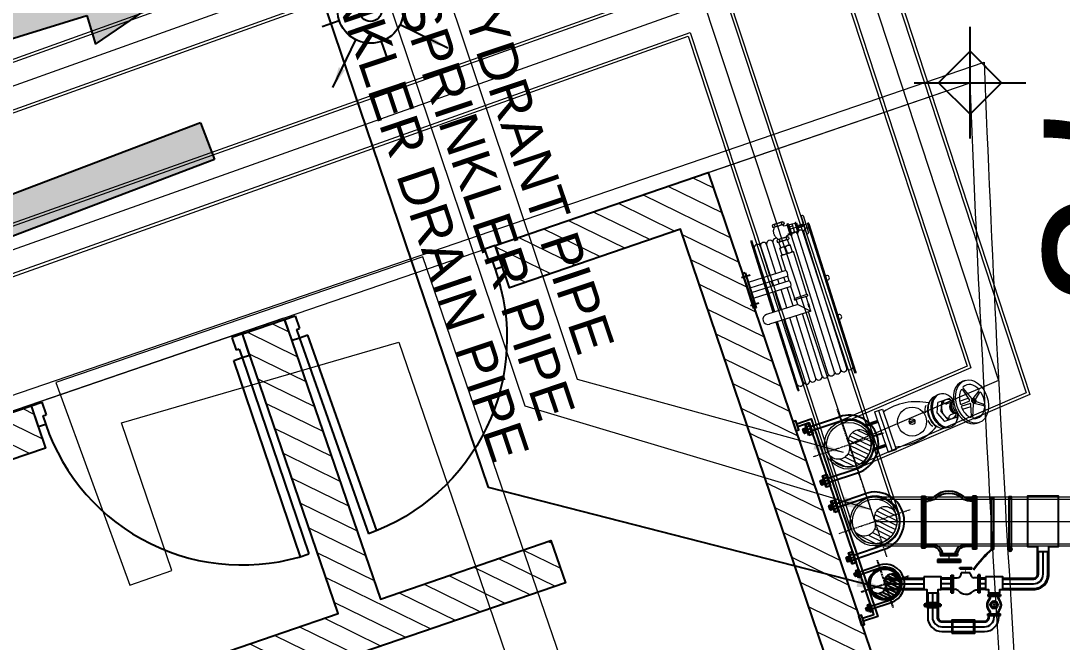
# Model space of a CAD drawing. Header units: inches. Extents: x 257070 to 799932, y -17980 to 269260.
# Drawn here: x 342760 to 346261, y 86410 to 88500 of the extents above; entities that cross this region are included whole.
import ezdxf

# ---------------------------------------------------------------- set-up
doc = ezdxf.new("R2010")
doc.units = ezdxf.units.IN
doc.header["$MEASUREMENT"] = 0
doc.linetypes.add('CENTER', pattern=[2, 1.25, -0.25, 0.25, -0.25])
for name, color, linetype, lineweight in [('0-AES-F-FIRE BOX', 1, 'Continuous', 15), ('0-AES-F-SPRINKLER PIPE', 10, 'Continuous', 15), ('0_AES_HOSE REEL DRUM', 240, 'Continuous', 5), ('F--BRICKWALL HATCH', 252, 'Continuous', 20), ('F--BRICKWALL-2', 2, 'Continuous', 25), ('M--TILING-2', 252, 'Continuous', 18), ('Q--PARKING', 253, 'Continuous', 13)]:
    doc.layers.add(name, color=color, linetype=linetype, lineweight=lineweight)
doc.layers.add('0-AES-F-HYDRANT PIPE', color=7, linetype='Continuous', lineweight=15, true_color=0xf57247)
for name, color, linetype in [('0-AES-F-RETURN  PIPE', 3, 'Continuous'), ('0-AES-F-SPRINKLER', 10, 'Continuous'), ('0-AES-P-PIPE SUPPORT', 7, 'Continuous'), ('D 9$0$DSP_DOOR', 8, 'Continuous'), ('DSP_MISCELANEOUS', 252, 'Continuous'), ('DSP_PARKING', 8, 'Continuous'), ('DSP_SLAB CO-ORDINATES', 160, 'Continuous'), ('FIRE', 10, 'Continuous')]:
    doc.layers.add(name, color=color, linetype=linetype)
doc.layers.add('A', color=7, linetype='Continuous', true_color=0x469d8b)
doc.styles.get("Standard").update_dxf_attribs({"font": 'arial.ttf'})
doc.styles.add('TEXT style 175', font='GOTHIC.TTF')
doc.dimstyles.new('AES-PLUMBING', dxfattribs={"dimtxt": 100, "dimasz": 100, "dimexe": 0, "dimexo": 0, "dimgap": 0.01, "dimtad": 1, "dimdec": 0, "dimdsep": 46, "dimtxsty": 'Standard', "dimcen": 10, "dimclrd": 7, "dimclre": 7, "dimclrt": 7, "dimadec": 0, "dimazin": 0, "dimtfac": 1, "dimtdec": 0, "dimtmove": 0, "dimatfit": 3, "dimfxl": 1, "dimlwd": -1, "dimlwe": -1, "dimarcsym": 1})
doc.dimstyles.new('ISO-25', dxfattribs={"dimtxt": 2.5, "dimasz": 2.5, "dimexe": 1.25, "dimexo": 0.625, "dimtad": 1, "dimtxsty": 'Standard', "dimcen": 2.5, "dimadec": 0, "dimazin": 0, "dimtfac": 1, "dimtmove": 0, "dimatfit": 3, "dimfxl": 1, "dimarcsym": 0})
pattern_1 = [(333.924147, (-175000, 400000), (27.472541, 56.138307), [])]

# ---------------------------------------------------------------- blocks, each defined once
blk = doc.blocks.new('*U172')
at = {"layer": 'DSP_SLAB CO-ORDINATES', "color": 206}
for p, q in [((0, -188), (0, 188)), ((-188, 0), (188, 0))]:
    blk.add_line(p, q, dxfattribs=at)
at = {"layer": 'DSP_SLAB CO-ORDINATES', "color": 206, "ltscale": 3.5}
blk.add_lwpolyline([(-105.5, 0.1), (0, 105.6), (105.5, 0.1), (0, -105.3), (-105.5, 0.1)], dxfattribs=at)
at = {"layer": 'DEFPOINTS', "style": 'TEXT style 175'}
blk.add_attdef('CORDINATE', (367.3, -572.5), '', height=100, dxfattribs=at)
at = {"layer": 'DSP_SLAB CO-ORDINATES', "color": 214, "style": 'TEXT style 175'}
blk.add_attdef('NO.', (247.1, -4), '', height=500, rotation=270, dxfattribs=at)
blk = doc.blocks.new('D 9$0$dooe8')
at = {"layer": 'D 9$0$DSP_DOOR', "color": 252, "ltscale": 0.5}
for p, q in [((-999707.7, 165998.6), (-999701.7, 166033.1)), ((-999603.2, 166016), (-999701.7, 166033.1)), ((-999668.3, 165991.8), (-999707.7, 165998.6)), ((-999668.3, 165991.8), (-999670.8, 165977)), ((-999603.2, 166016), (-999611.7, 165966.8)), ((-999611.7, 165966.8), (-999670.8, 165977)), ((-1000775.7, 165280), (-999859.3, 165121.6)), ((-999866.1, 165082.2), (-1000782.5, 165240.6)), ((-999859.3, 165121.6), (-999866.1, 165082.2)), ((-999866.1, 165082.2), (-999872.1, 165047.7)), ((-999872.1, 165047.7), (-999773.5, 165030.7)), ((-999826.7, 165075.4), (-999866.1, 165082.2)), ((-999826.7, 165075.4), (-999824.1, 165090.1)), ((-999765, 165079.9), (-999824.1, 165090.1)), ((-999773.5, 165030.7), (-999765, 165079.9))]:
    blk.add_line(p, q, dxfattribs=at)
blk.add_ellipse((-999866.1, 165082.2), major_axis=(-657.6, 657.6), ratio=1, start_param=-0.956589, end_param=0.614208, dxfattribs=at)
blk = doc.blocks.new('toilet _ b1 a')
at = {"layer": 'F--BRICKWALL HATCH'}
h = blk.add_hatch(dxfattribs=at)
h.set_pattern_fill('ANSI31', color=256, scale=500, angle=-71.0759, style=0)
h.set_pattern_definition(pattern_1)
h.paths.add_polyline_path([(-95261, 88065.9), (-95977.6, 87820.2), (-95929, 87678.3), (-95354.6, 87875.2), (-94164, 84369.7), (-95584.4, 83887.3), (-95873.8, 84739.5), (-96015.8, 84691.3), (-95726.4, 83839.1), (-97856.9, 83115.5), (-99043.8, 86610.4), (-97488.8, 87139.2), (-97537.1, 87281.2), (-99234.1, 86704.1), (-97950.7, 82925.2), (-93973.8, 84275.9)])
h = blk.add_hatch(dxfattribs=at)
h.set_pattern_fill('ANSI31', color=256, scale=500, angle=-71.0759, style=0)
h.set_pattern_definition(pattern_1)
h.paths.add_polyline_path([(-95740.9, 86685.8), (-95789.6, 86827.7), (-96362.7, 86631), (-96685, 87571), (-96827, 87522.7), (-96504.6, 86582.4), (-97052.5, 86394.6), (-96442.7, 84599.1), (-96295.8, 84649), (-96862.4, 86301.2)])
at = {"layer": 'A', "ltscale": 1000, "elevation": 0}
blk.add_lwpolyline([(-95952.7, 87749.5), (-95977.6, 87820.2)], dxfattribs=at)
at = {"layer": 'F--BRICKWALL-2', "elevation": 0}
blk.add_lwpolyline([(-95873.8, 84739.5), (-95584.4, 83887.3), (-94164, 84369.7), (-95354.6, 87875.2), (-95929, 87678.3), (-95977.6, 87820.2), (-95261, 88065.9), (-93973.8, 84275.9), (-97950.7, 82925.2), (-99234.1, 86704.1), (-97537.1, 87281.2), (-97488.8, 87139.2), (-99043.8, 86610.4), (-97856.9, 83115.5), (-95726.4, 83839.1), (-96015.8, 84691.3), (-95873.8, 84739.5)], dxfattribs=at)
blk.add_lwpolyline([(-96442.7, 84599.1), (-97052.5, 86394.6), (-96504.6, 86582.4), (-96827, 87522.7), (-96685, 87571), (-96362.7, 86631), (-95789.6, 86827.7), (-95740.9, 86685.8), (-96862.4, 86301.2), (-96295.8, 84649)], close=True, dxfattribs=at)
at = {"layer": 'D 9$0$DSP_DOOR', "zscale": 0.7500093174406746}
for p, xscale, yscale, rotation in [((-343788.3, 806263.7, 0), -0.7500093174406772, 0.7500093174406772, 279.6009852702341), ((-346971.9, 805162.5, 0), 0.7500093174406746, 0.7500093174406746, 118.5900035059087)]:
    blk.add_blockref('D 9$0$dooe8', p, dxfattribs=dict(at, xscale=xscale, yscale=yscale, rotation=rotation))
blk = doc.blocks.new('basement1_AP$0$AR-DIR-A')
h = blk.add_hatch()
h.set_pattern_fill('ANSI31', color=8)
h.paths.add_polyline_path([(158.1, -457.7), (26.4, -457.7), (26.4, -1800), (-73.9, -1800), (92.3, -2334.7), (258.4, -1800), (158.1, -1800)])
at = {"layer": 'DSP_MISCELANEOUS', "color": 8}
for p, q in [((158.1, -457.7), (26.4, -457.7)), ((26.4, -457.7), (26.4, -1800)), ((158.1, -457.7), (158.1, -1800)), ((26.4, -1800), (-73.9, -1800)), ((-73.9, -1800), (92.3, -2334.7)), ((258.4, -1800), (92.3, -2334.7)), ((158.1, -1800), (258.4, -1800))]:
    blk.add_line(p, q, dxfattribs=at)
blk = doc.blocks.new('A$C34060CE2')
at = {"lineweight": -3}
blk.add_hatch(color=7, dxfattribs=at).paths.add_polyline_path([(0, -0.0042, -1), (0, 0.0042, -1)])
at = {"color": 7, "linetype": 'Continuous', "lineweight": -3}
for p, q in [((-0.0213, 0.034), (0.0212, 0.0341)), ((-0.0213, 0.034), (-0.0213, 0.0289)), ((-0.0213, 0.034), (-0.0213, 0.0289)), ((-0.0213, 0.0315), (0.0212, 0.0315)), ((-0.0213, 0.0289), (0.0212, 0.0289)), ((-0.0146, 0.0289), (-0.0146, 0.0255)), ((-0.0123, 0.0289), (-0.0123, 0.0255)), ((-0.0123, 0.0289), (-0.0123, 0.0255)), ((0.0123, 0.0289), (0.0123, 0.0255)), ((0.0146, 0.0289), (0.0146, 0.0255)), ((0.0146, 0.0289), (0.0146, 0.0255)), ((0.0212, 0.0341), (0.0212, 0.0289)), ((-0.0212, -0.0305), (0.0213, -0.0305)), ((-0.0212, -0.0356), (-0.0212, -0.0305)), ((-0.0212, -0.0331), (0.0213, -0.0331)), ((-0.0212, -0.0331), (0.0213, -0.0331)), ((-0.0146, -0.0305), (-0.0146, -0.0271)), ((-0.0122, -0.0305), (-0.0123, -0.0271)), ((0.0123, -0.0305), (0.0123, -0.0271)), ((0.0146, -0.0305), (0.0146, -0.0271)), ((0.0213, -0.0356), (0.0213, -0.0305)), ((-0.0212, -0.0356), (0.0213, -0.0356))]:
    blk.add_line(p, q, dxfattribs=at)
at = {"color": 7, "lineweight": -3}
for radius in [0.013, 0.011, 0.00858]:
    blk.add_circle((0, 0), radius, dxfattribs=at)
at = {"color": 7, "linetype": 'Continuous', "lineweight": -3}
for centre, radius, start, end in [((0.0026, -0.0008), 0.0273, 137.9075, 222.1519), ((0.0026, -0.0008), 0.025, 137.9075, 222.1519), ((-0.0265, 0.0255), 0.0118, 317.9075, 0.0297), ((-0.0265, 0.0255), 0.0142, 317.9075, 0.0297), ((0.0264, 0.0255), 0.0142, 180.0297, 222.1519), ((0.0264, 0.0255), 0.0118, 180.0297, 222.1519), ((-0.0026, -0.0008), 0.025, 317.9075, 42.1519), ((-0.0026, -0.0008), 0.0273, 317.9075, 42.1519), ((-0.0264, -0.0271), 0.0118, 0.0297, 42.1519), ((-0.0264, -0.0271), 0.0142, 0.0297, 42.1519), ((0.0265, -0.0271), 0.0142, 137.9075, 180.0297), ((0.0265, -0.0271), 0.0118, 137.9075, 180.0297)]:
    blk.add_arc(centre, radius, start, end, dxfattribs=at)
blk = doc.blocks.new('A$C254949A7')
at = {"color": 7, "linetype": 'Continuous', "lineweight": -3}
for p, q in [((-0.0213, 0.0548), (0.0191, 0.0547)), ((-0.0213, 0.0498), (-0.0213, 0.0548)), ((-0.0213, 0.0523), (0.0191, 0.0523)), ((-0.0213, 0.0498), (0.0191, 0.0498)), ((0.0141, 0.0365), (-0.0163, 0.0365)), ((-0.0163, 0.0338), (-0.0163, 0.0365)), ((0.0141, 0.0338), (0.0141, 0.0365)), ((0.0191, 0.0498), (0.0191, 0.0547)), ((-0.0497, -0.0303), (-0.0496, 0.0292)), ((-0.0496, 0.0292), (-0.0425, 0.0292)), ((-0.0496, 0.0292), (-0.0425, 0.0292)), ((-0.0461, -0.0303), (-0.0461, 0.0292)), ((-0.0425, -0.0303), (-0.0425, 0.0292)), ((-0.0425, -0.0303), (-0.0425, 0.0292)), ((-0.0425, 0.0197), (-0.0294, 0.0197)), ((0.0403, 0.0196), (0.0272, 0.0196)), ((0.0403, -0.0303), (0.0403, 0.0297)), ((0.0474, 0.0297), (0.0403, 0.0297)), ((0.0403, -0.0303), (0.0403, 0.0297)), ((0.0474, 0.0297), (0.0403, 0.0297)), ((0.0438, -0.0303), (0.0438, 0.0297)), ((0.0474, -0.0303), (0.0474, 0.0297)), ((-0.0497, -0.0303), (-0.0425, -0.0303)), ((-0.0425, -0.0186), (-0.0377, -0.0186)), ((0.0403, -0.0211), (0.0355, -0.0211)), ((0.0474, -0.0303), (0.0403, -0.0303))]:
    blk.add_line(p, q, dxfattribs=at)
at = {"color": 7, "linetype": 'Continuous', "lineweight": -3, "const_width": 0.00206}
blk.add_lwpolyline([(-0.0011, 0.0365), (-0.0011, 0.0498)], dxfattribs=at)
at = {"color": 7, "linetype": 'Continuous', "lineweight": -3}
for centre, radius, start, end in [((-0.0307, 0.0329), 0.0133, 275.3958, 341.6166), ((-0.0246, 0.0338), 0.00825, 321.8485, 359.9703), ((0.0223, 0.0338), 0.00825, 179.9703, 218.0921), ((0.0284, 0.0329), 0.0133, 198.324, 264.5448), ((-0.0378, -0.0351), 0.0165, 47.8481, 89.9703), ((0, 0), 0.0352, 220.6421, 313.9336), ((0.0355, -0.0376), 0.0165, 89.9703, 132.0925)]:
    blk.add_arc(centre, radius, start, end, dxfattribs=at)
blk = doc.blocks.new('A$C1F3236FD')
at = {"color": 1, "linetype": 'ByBlock'}
for p, q in [((274, 4142, 1186077), (274, 420, 1186077)), ((444, 4144, 1186077), (444, 423, 1186077)), ((614, 4147, 1186077), (614, 425, 1186077)), ((784, 4149, 1186077), (784, 2450, 1186077)), ((954, 4151, 1186077), (954, 2450, 1186077)), ((1124, 4154, 1186077), (1124, 2450, 1186077)), ((1294, 4156, 1186077), (1294, 2450, 1186077)), ((1464, 4159, 1186077), (1464, 2450, 1186077)), ((1634, 4161, 1186077), (1634, 2450, 1186077)), ((1642, 4166, 1186077), (1642, 2450, 1186077)), ((727, 2450, 1186077), (1848, 2450, 1186077)), ((727, 2450, 1186077), (727, 2044, 1186077)), ((998, 2179, 1186077), (727, 2450, 1186077)), ((998, 2179, 1186077), (1848, 2179, 1186077)), ((998, 2179, 1186077), (998, 2044, 1186077)), ((1124, 2179, 1186077), (1124, 1678, 1186077)), ((1294, 2179, 1186077), (1294, 1678, 1186077)), ((1464, 2179, 1186077), (1464, 1678, 1186077)), ((691, 2044, 1186077), (1023, 2044, 1186077)), ((691, 2003, 1186077), (691, 833, 1186077)), ((691, 2003, 1186077), (1023, 2003, 1186077)), ((1023, 2003, 1186077), (1023, 1678, 1186077)), ((1023, 1678, 1186077), (2057, 1678, 1186077)), ((1023, 1522, 1186077), (2057, 1522, 1186077)), ((1023, 1522, 1186077), (1023, 1396, 1186077)), ((1023, 1396, 1186077), (2057, 1396, 1186077)), ((1124, 1522, 1186077), (1124, 1396, 1186077)), ((1294, 1522, 1186077), (1294, 1396, 1186077)), ((1464, 1522, 1186077), (1464, 1396, 1186077)), ((1023, 1241, 1186077), (2057, 1241, 1186077)), ((1023, 1241, 1186077), (1023, 833, 1186077)), ((1124, 1241, 1186077), (1124, 432, 1186077)), ((1294, 1241, 1186077), (1294, 435, 1186077)), ((1464, 1241, 1186077), (1464, 437, 1186077)), ((1023, 833, 1186077), (691, 833, 1186077)), ((714, 833, 1186077), (714, 640, 1186077)), ((857, 660, 1186077), (857, 813, 1186077)), ((1000, 833, 1186077), (1000, 640, 1186077)), ((714, 640, 1186077), (1000, 640, 1186077)), ((739, 640, 1186077), (739, 489, 1186077)), ((975, 640, 1186077), (975, 489, 1186077)), ((169, 16, 1186077), (169, 484, 1186077)), ((223, 16, 1186077), (223, 484, 1186077)), ((390, 281, 1186077), (223, 281, 1186077)), ((390, 138, 1186077), (390, 363, 1186077)), ((503, 369, 1186077), (427, 357, 1186077)), ((427, 138, 1186077), (427, 363, 1186077)), ((427, 144, 1186077), (427, 357, 1186077)), ((597, 369, 1186077), (503, 369, 1186077)), ((503, 369, 1186077), (503, 131, 1186077)), ((597, 110, 1186077), (597, 391, 1186077)), ((617, 110, 1186077), (617, 391, 1186077)), ((637, 110, 1186077), (637, 391, 1186077)), ((699, 425, 1186077), (699, 479, 1186077)), ((729, 489, 1186077), (985, 489, 1186077)), ((733, 415, 1186077), (987, 415, 1186077)), ((764, 415, 1186077), (764, 489, 1186077)), ((950, 415, 1186077), (950, 489, 1186077)), ((1015, 425, 1186077), (1015, 479, 1186077)), ((637, 250, 1186077), (171, 250, 1186077)), ((390, 219, 1186077), (223, 219, 1186077)), ((503, 131, 1186077), (427, 144, 1186077)), ((597, 187, 1186077), (503, 187, 1186077)), ((597, 131, 1186077), (503, 131, 1186077)), ((699, 19, 1186077), (699, 73, 1186077)), ((729, 83, 1186077), (985, 83, 1186077)), ((733, 9, 1186077), (987, 9, 1186077)), ((764, 9, 1186077), (764, 83, 1186077)), ((950, 9, 1186077), (950, 83, 1186077)), ((1015, 19, 1186077), (1015, 73, 1186077))]:
    blk.add_line(p, q, dxfattribs=at)
at = {"color": 1, "linetype": 'ByBlock', "elevation": 1186077}
for points in [[(741, 415), (731, 386), (685, 374), (637, 376)], [(741, 85), (731, 114), (685, 126), (637, 124)]]:
    blk.add_lwpolyline(points, dxfattribs=at)
at = {"color": 1, "linetype": 'ByBlock'}
for points in [[(764, 479), (754, 483), (746, 487), (740, 489), (734, 489), (727, 489), (720, 487), (711, 483), (699, 479)], [(764, 425), (754, 421), (746, 418), (740, 416), (734, 415), (727, 416), (720, 418), (711, 421), (699, 425)], [(764, 479), (795, 483), (820, 487), (840, 489), (858, 489), (876, 489), (895, 487), (920, 483), (950, 479)], [(764, 425), (795, 421), (820, 418), (840, 416), (858, 415), (876, 416), (895, 418), (920, 421), (950, 425)], [(950, 479), (960, 483), (968, 487), (975, 489), (981, 489), (987, 489), (994, 487), (1003, 483), (1015, 479)], [(950, 425), (960, 421), (968, 418), (975, 416), (981, 415), (987, 416), (994, 418), (1003, 421), (1015, 425)], [(969, 415), (990, 381), (1005, 352), (1016, 327), (1024, 306), (1029, 287), (1031, 270), (1032, 254), (1032, 238), (1031, 223), (1030, 206), (1028, 189), (1023, 171), (1015, 151), (1004, 130), (988, 106), (968, 80)], [(764, 73), (754, 77), (746, 80), (740, 82), (734, 83), (727, 82), (720, 80), (711, 77), (699, 73)], [(764, 19), (754, 14), (746, 11), (740, 9), (734, 9), (727, 9), (720, 11), (711, 14), (699, 19)], [(764, 73), (795, 77), (820, 80), (840, 82), (858, 83), (876, 82), (895, 80), (920, 77), (950, 73)], [(764, 19), (795, 14), (820, 11), (840, 9), (858, 9), (876, 9), (895, 11), (920, 14), (950, 19)], [(950, 73), (960, 77), (968, 80), (975, 82), (981, 83), (987, 82), (994, 80), (1003, 77), (1015, 73)], [(950, 19), (960, 14), (968, 11), (975, 9), (981, 9), (987, 9), (994, 11), (1003, 14), (1015, 19)]]:
    blk.add_lwpolyline(points, dxfattribs=at)
for centre, radius, start, end in [((189, 4125, 1186077), 86.9, 11.195, 167.1741), ((359, 4127, 1186077), 86.9, 11.195, 167.1741), ((529, 4130, 1186077), 86.9, 11.195, 167.1741), ((699, 4132, 1186077), 86.9, 11.195, 167.1741), ((869, 4135, 1186077), 86.9, 11.195, 167.1741), ((1039, 4137, 1186077), 86.9, 11.195, 167.1741), ((1209, 4139, 1186077), 86.9, 11.195, 167.1741), ((1379, 4142, 1186077), 86.9, 11.195, 167.1741), ((1549, 4144, 1186077), 86.9, 11.195, 167.1741), ((60, 2813, 1186077), 60.2, 60.8161, 299.1839), ((1848, 2315, 1186077), 136, 270, 90), ((691, 2023, 1186077), 20.5, 90, 270), ((1023, 2023, 1186077), 20.5, 270, 90), ((60, 1749, 1186077), 60.2, 60.8161, 299.1839), ((1151, 1600, 1186077), 149, 148.6174, 211.3826), ((1151, 1319, 1186077), 149, 148.6174, 211.3826), ((785, 690, 1186077), 143, 59.5464, 119.6317), ((930, 690, 1186077), 143, 60.3683, 120.4536), ((785, 783, 1186077), 143, 240.3683, 300.4536), ((930, 783, 1186077), 143, 239.5464, 299.6317), ((189, 437, 1186077), 86.9, 192.8259, 348.805), ((196, 471, 1186077), 30, 26.6415, 153.3585), ((359, 439, 1186077), 86.9, 192.8259, 348.805), ((409, 345, 1186077), 25.8, 43.7157, 136.2843), ((529, 442, 1186077), 86.9, 192.8259, 348.805), ((699, 444, 1186077), 86.9, 192.8259, 264.8765), ((1039, 449, 1186077), 86.9, 259.6321, 348.805), ((1209, 452, 1186077), 86.9, 192.8259, 348.805), ((1379, 454, 1186077), 86.9, 192.8259, 348.805), ((1549, 456, 1186077), 86.9, 192.8259, 348.805), ((196, 30, 1186077), 30, 206.6415, 333.3585), ((409, 155, 1186077), 25.8, 223.7157, 316.2843), ((607, 110, 1186077), 9.95, 180, 0), ((627, 110, 1186077), 9.95, 180, 0)]:
    blk.add_arc(centre, radius, start, end, dxfattribs=at)
at = {"layer": 'FIRE', "color": 1, "linetype": 'ByBlock'}
for p, q in [((89, 4297, 1186077), (104, 4331, 1186077)), ((89, 4297, 1186077), (89, 265, 1186077)), ((104, 4331, 1186077), (104, 230, 1186077)), ((1657, 4297, 1186077), (1642, 4331, 1186077)), ((1642, 4331, 1186077), (1642, 2450, 1186077)), ((1657, 4297, 1186077), (1657, 2450, 1186077)), ((731, 2243, 1186077), (731, 2338, 1186077)), ((1634, 2179, 1186077), (1634, 439, 1186077)), ((1642, 2179, 1186077), (1642, 444, 1186077)), ((1642, 2179, 1186077), (1642, 230, 1186077)), ((1657, 2179, 1186077), (1657, 265, 1186077)), ((2057, 1934, 1186077), (2122, 1934, 1186077)), ((2057, 984, 1186077), (2057, 1934, 1186077)), ((2122, 984, 1186077), (2122, 1934, 1186077)), ((1949, 1844, 1186077), (2178, 1844, 1186077)), ((1949, 1075, 1186077), (2178, 1075, 1186077)), ((2057, 984, 1186077), (2122, 984, 1186077)), ((89, 265, 1186077), (104, 230, 1186077)), ((1657, 265, 1186077), (1642, 230, 1186077))]:
    blk.add_line(p, q, dxfattribs=at)
blk = doc.blocks.new('A$C554B747C')
at = {"layer": '0-AES-F-FIRE BOX'}
for p, q in [((71.6, 108.8), (-71.9, 108.8)), ((-71.9, 108.8), (-71.9, 80.5)), ((71.6, 108.8), (71.6, 80.5)), ((71.6, 94.6), (-71.9, 94.6)), ((71.6, 80.5), (-71.9, 80.5)), ((2.5, 7.7), (-2.5, 7.7)), ((-2.5, -7.7), (-2.5, 7.7)), ((2.5, -7.7), (2.5, 7.7)), ((2.5, -7.7), (-2.5, -7.7)), ((0, -89.4), (-33.7, -103.1)), ((0, -103.1), (-33.7, -116.9)), ((-33.7, -144.4), (-33.7, -103.1)), ((0, -89.4), (33.7, -103.1)), ((0, -103.1), (33.7, -116.9)), ((33.7, -144.4), (33.7, -103.1)), ((-19.5, -153.8), (-19.5, -129.3)), ((19.5, -153.8), (19.5, -129.3)), ((58.4, -116.9), (58.4, -113.2)), ((-33.7, -144.4), (-19.5, -150.2)), ((-14.4, -173.4), (-14.4, -204.1)), ((14.4, -173.4), (14.4, -204.1)), ((33.7, -144.4), (19.5, -150.2)), ((-74.5, -204.6), (-74.5, -212.7)), ((-50.8, -198.3), (-9.9, -213.8)), ((-45.8, -195.5), (-7.4, -206)), ((-2.8, -176.5), (-4.1, -203.6)), ((2.8, -176.5), (4.1, -203.6)), ((45.8, -195.5), (7.4, -206)), ((50.8, -198.3), (9.9, -213.8)), ((74.5, -212.7), (74.5, -204.6)), ((-26.9, -245.4), (-8.7, -217.7)), ((-20.2, -245.1), (-3.4, -224.2)), ((0, -211.8), (-6.7, -214.6)), ((0, -214.6), (-6.7, -217.3)), ((-6.7, -222.8), (-6.7, -214.6)), ((0, -225.6), (-6.7, -222.8)), ((0, -211.8), (6.7, -214.6)), ((0, -214.6), (6.7, -217.3)), ((0, -225.6), (6.7, -222.8)), ((20.2, -245.1), (3.4, -224.2)), ((6.7, -222.8), (6.7, -214.6)), ((26.9, -245.4), (8.7, -217.7))]:
    blk.add_line(p, q, dxfattribs=at)
for radius in [48.7, 9.69]:
    blk.add_circle((0, 0), radius, dxfattribs=at)
for centre, radius, start, end in [((127.5, 27), 196.6, 164.2108, 210.5213), ((-127.5, 27), 196.6, 329.4787, 15.7892), ((-14.5, -83), 31.2, 88.0313, 135.9908), ((14.5, -83), 31.2, 44.0092, 91.9687), ((-30.5, -131.5), 11.2, 11.0684, 72.6602), ((30.5, -131.5), 11.2, 107.3398, 168.9316), ((-6.7, -176.3), 3.89, 357.2205, 94.7862), ((6.7, -176.3), 3.89, 85.2138, 182.7795), ((-52.2, -201.9), 3.89, 69.2205, 155.1588), ((-44.8, -191.8), 3.89, 133.8645, 254.7795), ((-6.7, -203.5), 2.6, 254.7795, 357.2205), ((6.7, -203.5), 2.6, 182.7795, 285.2205), ((44.8, -191.8), 3.89, 285.2205, 46.1355), ((52.2, -201.9), 3.89, 24.8412, 110.7795), ((-10.9, -216.3), 2.6, 326.7795, 69.2205), ((10.9, -216.3), 2.6, 110.7795, 213.2205), ((-30.1, -243.3), 3.89, 245.9255, 326.7795), ((-17.1, -247.6), 3.89, 141.2205, 257.3777), ((17.1, -247.6), 3.89, 282.6223, 38.7795), ((30.1, -243.3), 3.89, 213.2205, 294.0745)]:
    blk.add_arc(centre, radius, start, end, dxfattribs=at)
at = {"layer": '0-AES-F-FIRE BOX', "extrusion": (0, 0, -1)}
for centre, major_axis, ratio, start_param, end_param in [((0, -113.2), (-58.4, 0), 0.707107, 0, 2.786111), ((0, -116.9), (58.4, 0), 0.707107, 1.987436, 5.918785), ((0, -130.7), (33.7, 0), 0.721611, 2.186239, 6.007537)]:
    blk.add_ellipse(centre, major_axis=major_axis, ratio=ratio, start_param=start_param, end_param=end_param, dxfattribs=at)
at = {"layer": '0-AES-F-FIRE BOX'}
for centre, major_axis, ratio, start_param, end_param in [((0, -99.5), (55.2, 0), 0.707107, -0.004902, 3.146495), ((0, -113.2), (58.4, 0), 0.707107, 0, 2.786111), ((0, -94.9), (-52.3, 0), 0.701646, 3.553827, 5.87095), ((0, -116.9), (-58.4, 0), 0.707107, 1.987436, 5.918785), ((0, -130.7), (-33.7, 0), 0.721611, 2.186239, 6.007537), ((0, -130.7), (33.7, 0), 0.721611, 3.417241, 4.096946), ((0, -148), (-19.5, 0), 0.707107, 3.141593, 6.283185), ((0, -150.4), (-19.5, 0), 0.707107, 3.141593, 6.283185), ((0, -152), (-19.5, 0), 0.707107, 3.141593, 6.283185), ((0, -204.6), (-74.5, 0), 0.707107, 3.141593, 6.283185), ((0, -212.7), (-58.6, 0), 0.693384, -1.450623, -0.624962), ((0, -116.9), (58.4, 0), 0.707107, 3.784133, 4.295749), ((0, -154.1), (-19.5, 0), 0.707107, 3.16624, 6.258538), ((0, -154.3), (-14.4, 0), 0.619861, 3.293146, 6.131632), ((0, -212.7), (58.6, 0), 0.693384, 0.624962, 1.450623), ((0, -212.7), (-58.6, 0), 0.693384, -0.310604, 0.998397), ((0, -212.7), (58.6, 0), 0.693384, -0.998397, 0.310604), ((0, -212.7), (58.6, 0), 0.693384, 4.400005, 5.024773)]:
    blk.add_ellipse(centre, major_axis=major_axis, ratio=ratio, start_param=start_param, end_param=end_param, dxfattribs=at)
for centre, major_axis, ratio in [((0, -212.7), (74.5, 0), 0.707107), ((0, -220.1), (6.74, 0), 0.721611), ((0, -220.4), (-2.9, 0), 0.586664)]:
    blk.add_ellipse(centre, major_axis=major_axis, ratio=ratio, dxfattribs=at)
blk = doc.blocks.new('A$C49735D4B')
at = {"color": 7, "lineweight": -3}
for p, q in [((-0.0277, 0.0034), (0.0277, 0.0034)), ((-0.0277, 0.0034), (-0.0277, -0.0036)), ((-0.0277, 0), (0.0277, 0)), ((-0.019, 0.0083), (0.019, 0.0083)), ((0.0277, 0.0034), (0.0277, -0.0036)), ((-0.0277, -0.0036), (0.0277, -0.0036)), ((-0.019, -0.0085), (0.019, -0.0085))]:
    blk.add_line(p, q, dxfattribs=at)
for centre, radius, start, end in [((-0.0262, 0.0112), 0.00772, 258.8585, 338.2681), ((0.0262, 0.0113), 0.00784, 202.4171, 280.8627), ((-0.0262, -0.011), 0.00757, 19.4193, 101.6623), ((0.0262, -0.0111, 0), 0.0077, 78.7889, 159.9049)]:
    blk.add_arc(centre, radius, start, end, dxfattribs=at)
blk = doc.blocks.new('A$C626256CC')
at = {"layer": '0-AES-F-SPRINKLER PIPE', "lineweight": -3}
for points in [[(60.7, -312.7, -0.05453), (62, -313.9, -0.072254), (160.7, -250.2), (160, -248.2, 0.075072)], [(-150.9, -271.4), (-152.8, -282.6, -0.322125)], [(-147.9, -271.9), (-150.9, -271.4), (-152.8, -282.6), (-149.9, -283.1)], [(-166.3, -343.5), (-168.3, -354.7, -0.322125)], [(-163.4, -344), (-166.3, -343.5), (-168.3, -354.7), (-165.3, -355.2)], [(63, -308.3), (57.6, -307.4), (55.6, -318.6), (61, -319.5)], [(61, -319.5, 0.322125), (63, -308.3)], [(50.3, -378.4, 1), (47.5, -394.5, 1)], [(42.9, -391.2, 0.322158), (44.8, -380)]]:
    blk.add_hatch(color=7, dxfattribs=at).paths.add_polyline_path(points)
at = {"layer": '0-AES-F-SPRINKLER PIPE', "color": 7, "linetype": 'Continuous', "lineweight": -3}
for p, q in [((-106.4, 18.4), (-109.3, 1.7)), ((-109.3, 1.7), (103.5, -35.1)), ((-107.8, 10), (104.9, -26.7)), ((-106.4, 18.4), (106.4, -18.4)), ((-105.4, 1), (103.5, -35.1)), ((-103.9, 9.4), (104.9, -26.7)), ((-102.5, 17.7), (106.4, -18.4)), ((-98.2, -0.2), (-100.1, -11.5)), ((-89.5, -1.7), (-91.4, -13)), ((89.6, -32.7), (84.2, -63.4)), ((98.3, -34.2), (93, -64.9)), ((106.4, -18.4), (103.5, -35.1)), ((106.4, -18.4), (103.5, -35.1)), ((116.4, -100.7), (104.1, -172)), ((125.1, -102.2), (112.8, -173.5)), ((118.7, -101.1), (125.1, -102.2)), ((127.6, -188.2), (143.9, -93.3)), ((133.4, -189.2), (149.8, -94.3)), ((139.2, -190.2), (155.6, -95.4)), ((143.9, -93.3), (155.6, -95.4)), ((143.9, -93.3), (155.6, -95.4)), ((106.4, -172.4), (112.8, -173.5)), ((-146.6, -209.3), (-143.7, -192.6)), ((-146.6, -209.3), (-143.7, -192.6)), ((-146.6, -209.3), (73.7, -247.4)), ((-146.6, -209.3), (73.7, -247.4)), ((-145.1, -201), (75.2, -239)), ((-143.7, -192.6), (76.6, -230.7)), ((-131.8, -194.7), (-129.8, -183.4)), ((-123.1, -196.2), (-121.1, -184.9)), ((56, -227.1), (61.3, -196.3)), ((64.7, -228.6), (70, -197.9)), ((127.6, -188.2), (139.2, -190.2)), ((73.7, -247.4), (76.6, -230.7))]:
    blk.add_line(p, q, dxfattribs=at)
at = {"layer": '0-AES-F-SPRINKLER PIPE', "color": 7, "lineweight": -3}
for p, q in [((-150.9, -271.4, 0), (-152.8, -282.6, 0)), ((-166.3, -343.5, 0), (-168.3, -354.7, 0)), ((63, -308.3, 0), (61, -319.5, 0)), ((44.8, -380, 0), (42.9, -391.2, 0)), ((44.8, -380, 0), (42.9, -391.2, 0))]:
    blk.add_line(p, q, dxfattribs=at)
at = {"layer": '0-AES-F-SPRINKLER PIPE', "color": 7, "linetype": 'Continuous', "lineweight": -3, "const_width": 4.91}
blk.add_lwpolyline([(118.9, -137.8), (135.7, -140.8)], dxfattribs=at)
at = {"layer": '0-AES-F-SPRINKLER PIPE', "color": 7, "lineweight": -3}
for points in [[(-150.9, -271.4), (-147.9, -271.9), (-149.9, -283.1), (-152.8, -282.6)], [(61, -319.5), (-152.8, -282.6), (-150.9, -271.4)], [(-150.9, -271.4), (63, -308.3), (61, -319.5)], [(-166.3, -343.5), (44.8, -380), (42.9, -391.2), (-168.3, -354.7)]]:
    blk.add_lwpolyline(points, dxfattribs=at)
blk.add_lwpolyline([(-163.4, -344), (-165.3, -355.2), (-168.3, -354.7), (-166.3, -343.5)], close=True, dxfattribs=at)
blk.add_circle((48.9, -386.4, 0), 8.15, dxfattribs=at)
at = {"layer": '0-AES-F-SPRINKLER PIPE', "color": 7, "linetype": 'Continuous', "lineweight": -3}
for centre, radius, start, end in [((-58.7, -107.2), 90.8, 128.0799, 212.3243), ((-58.7, -107.2), 81.9, 128.0799, 212.3243), ((-138.9, -4.8), 39.3, 308.0799, 350.2021), ((-138.9, -4.8), 48.2, 308.0799, 350.2021), ((122.1, -69.3), 38.4, 171.5084, 240.1647), ((122.1, -69.3), 29.5, 171.5084, 240.1647), ((122.1, -81.7), 28.5, 222.0803, 255.4387), ((122.1, -81.7), 19.7, 222.0803, 260.2021), ((-168.6, -176.7), 39.3, 350.2021, 32.3243), ((-168.6, -176.7), 48.2, 350.2021, 32.3243), ((99, -203.5), 38.4, 100.2394, 168.8958), ((99, -203.5), 29.5, 100.2394, 168.8958), ((103, -191.8), 28.5, 84.9655, 118.3239), ((103, -191.8), 19.7, 80.2021, 118.3239)]:
    blk.add_arc(centre, radius, start, end, dxfattribs=at)
at = {"layer": '0-AES-F-SPRINKLER PIPE', "color": 7, "lineweight": -3}
for centre, radius, start, end in [((324.2, -609.2, 0), 396.6, 114.4479, 131.782), ((330.6, -621.7, 0), 408.5, 114.5756, 131.1063), ((-144, -278.3, 0), 9.73, 134.4922, 205.912), ((-159.5, -350.4, 0), 9.73, 134.4922, 205.912), ((54.2, -312.6, 0), 9.73, 314.4922, 25.912), ((36, -384.2, 0), 9.73, 314.4922, 25.912)]:
    blk.add_arc(centre, radius, start, end, dxfattribs=at)
blk = doc.blocks.new('PIPE SUPPORT')
at = {"layer": '0-AES-P-PIPE SUPPORT'}
for points in [[(-174.8, 121.3), (-148.8, 121.3), (-148.8, 111.7), (-174.8, 111.7)], [(-174.6, 121.1), (-148.9, 121.1), (-148.9, 111.9), (-174.6, 111.9)], [(-55.9, 121.3), (-29.9, 121.3), (-29.9, 111.7), (-55.9, 111.7)], [(-55.7, 121.1), (-30, 121.1), (-30, 111.9), (-55.7, 111.9)]]:
    blk.add_lwpolyline(points, close=True, dxfattribs=at)
for points in [[(-174.6, 121.1), (-168.2, 118.8), (-161.8, 121.1), (-155.4, 118.8), (-148.9, 121.1)], [(-174.6, 121.1), (-148.9, 121.1)], [(-174.6, 111.9), (-174.6, 121.1)], [(-174.6, 111.9), (-168.2, 114.2), (-161.8, 111.9), (-155.4, 114.2), (-148.9, 111.9)], [(-168.2, 114.2), (-168.2, 118.8)], [(-166.5, 129.3), (-167, 128.3), (-166.5, 127.3), (-167, 126.4), (-166.5, 125.4), (-167, 124.4), (-166.5, 123.4), (-167, 122.5), (-166.5, 121.5)], [(-167, 128.3), (-156.8, 128.3)], [(-167, 126.4), (-156.8, 126.4)], [(-167, 124.4), (-156.8, 124.4)], [(-167, 122.5), (-156.8, 122.5)], [(-166.5, 121.5), (-166.6, 121.3)], [(-166.5, 129.3), (-157.3, 129.3)], [(-166.5, 127.3), (-157.3, 127.3)], [(-166.5, 125.4), (-157.3, 125.4)], [(-166.5, 123.4), (-157.3, 123.4)], [(-166.5, 121.5), (-157.3, 121.5)], [(-161.8, 111.9), (-161.8, 121.1)], [(-157.3, 129.3), (-156.8, 128.3), (-157.3, 127.3), (-156.8, 126.4), (-157.3, 125.4), (-156.8, 124.4), (-157.3, 123.4), (-156.8, 122.5), (-157.3, 121.5)], [(-157.3, 121.5), (-157.2, 121.3)], [(-155.4, 114.2), (-155.4, 118.8)], [(-55.7, 121.1), (-49.3, 118.8), (-42.9, 121.1), (-36.5, 118.8), (-30, 121.1)], [(-55.7, 111.9), (-49.3, 114.2), (-42.9, 111.9), (-36.5, 114.2), (-30, 111.9)], [(-49.3, 114.2), (-49.3, 118.8)], [(-47.3, 129.3), (-47.9, 128.3), (-47.3, 127.3), (-47.9, 126.4), (-47.3, 125.4), (-47.9, 124.4), (-47.3, 123.4), (-47.9, 122.5), (-47.3, 121.5)], [(-47.9, 128.3), (-37.7, 128.3)], [(-47.9, 126.4), (-37.7, 126.4)], [(-47.9, 124.4), (-37.7, 124.4)], [(-47.9, 122.5), (-37.7, 122.5)], [(-47.3, 121.5), (-47.5, 121.3)], [(-47.3, 129.3), (-38.2, 129.3)], [(-47.3, 129.3), (-38.2, 129.3)], [(-47.3, 127.3), (-38.2, 127.3)], [(-47.3, 125.4), (-38.2, 125.4)], [(-47.3, 123.4), (-38.2, 123.4)], [(-47.3, 121.5), (-38.2, 121.5)], [(-42.9, 111.9), (-42.9, 121.1)], [(-38.2, 129.3), (-37.7, 128.3), (-38.2, 127.3), (-37.7, 126.4), (-38.2, 125.4), (-37.7, 124.4), (-38.2, 123.4), (-37.7, 122.5), (-38.2, 121.5)], [(-38.2, 121.5), (-38.1, 121.3)], [(-36.5, 114.2), (-36.5, 118.8)], [(-166.5, 111.7), (-166.5, 44.7)], [(-157.3, 111.7), (-157.3, 44.7)], [(-47.3, 111.7), (-47.3, 44.7)], [(-38.2, 111.7), (-38.2, 44.7)]]:
    blk.add_lwpolyline(points, dxfattribs=at)
for radius, start, end in [(64.2, 180.0022, 269.9978), (55, 180.0022, 269.9978), (55, 270.0022, 359.9978), (64.2, 270.0022, 359.9978)]:
    blk.add_arc((-102.3, 44.7), radius, start, end, dxfattribs=at)
blk = doc.blocks.new('SOIL STACK DIA 100 mm')
h = blk.add_hatch()
h.set_pattern_fill('ANSI31', color=256, scale=3)
h.set_pattern_definition([(45, (-27850.841, 26658.129), (-6.735192, 6.735192), [])])
edge = h.paths.add_edge_path()
edge.add_arc((0, 0), 50, 270, 450)
edge.add_arc((0, 25), 25, 90, 270)
edge.add_arc((0, -25), 25, -90, 90, ccw=False)
at = {"linetype": 'CENTER', "ltscale": 2}
for points in [[(0, -84), (0, 84)], [(-84, 0), (84, 0)]]:
    blk.add_lwpolyline(points, dxfattribs=at)
blk.add_lwpolyline([(0, -50, 1), (0, 50, 1), (0, 0, -1), (0, -50, -1)], format="xyb")
for radius in [55, 50]:
    blk.add_circle((0, 0), radius)
at = {"layer": '0-AES-P-PIPE SUPPORT', "ltscale": 150, "xscale": 1.0267966073826, "yscale": 1.0267966073826, "zscale": 1.0267966073826, "rotation": 179.9992056182128}
blk.add_blockref('PIPE SUPPORT', (-105.1, 46.1), dxfattribs=at)
blk = doc.blocks.new('*U603')
at = {"layer": '0-AES-F-SPRINKLER'}
for p, q in [((171672.4, 56809.4), (171672.4, 56870.6)), ((171561.6, 56698.5), (171500.3, 56698.5)), ((171783.3, 56698.5), (171844.5, 56698.5)), ((171672.4, 56587.7), (171672.4, 56526.4))]:
    blk.add_line(p, q, dxfattribs=at)
for radius in [110.8, 37.8]:
    blk.add_circle((171672.4, 56698.5), radius, dxfattribs=at)
at = {"layer": '0-AES-F-SPRINKLER PIPE'}
for points, override in [([(171467.9, 56903), (171594, 56776.9)], {"dimasz": 70, "dimtad": 0, "dimfxl": 13, "dimarcsym": 1}), ([(171876.9, 56903), (171750.8, 56776.9)], {"dimasz": 70, "dimtad": 0, "dimfxl": 13, "dimarcsym": 1}), ([(171467.9, 56494), (171594, 56620.1)], {"dimasz": 70, "dimtad": 0, "dimfxl": 13, "dimarcsym": 1}), ([(171876.9, 56494), (171750.8, 56620.1)], {"dimasz": 70, "dimgap": 0.625, "dimtad": 0, "dimfxl": 13, "dimarcsym": 1})]:
    blk.add_leader(points, dimstyle='ISO-25', override=override, dxfattribs=at)

msp = doc.modelspace()

# ---------------------------------------------------------------- hatches: boundary and pattern name
at = {"layer": '0-AES-F-RETURN  PIPE', "lineweight": -3}
h = msp.add_hatch(color=7, dxfattribs=at)
h.paths.add_polyline_path([(345889.1, 86483.9), (345967, 86484), (345967, 86440.8), (345889.1, 86440.7)])
h.paths.add_polyline_path([(345892.2, 86480.8), (345963.9, 86480.8), (345963.9, 86443.9), (345892.3, 86443.9)], flags=16)

# ---------------------------------------------------------------- linework, layer by layer
at = {"layer": '0-AES-F-FIRE BOX', "color": 7, "ltscale": 1000, "elevation": 0}
msp.add_lwpolyline([(343097.9, 87147.5), (344030.5, 87419), (344761.4, 85286.7), (343843.6, 84972.1), (343657.1, 85516), (343531.6, 85420.1), (343750.5, 84781.6), (344970.6, 85199.9), (344111.3, 87706.4), (342877.4, 87283.3), (343126, 86602.5), (343267.9, 86651.1), (343097.9, 87147.5)], dxfattribs=at)
at = {"layer": '0-AES-F-HYDRANT PIPE', "lineweight": -3}
for p, q in [((345640.4, 87155, 0), (345594.7, 87139.6, 0)), ((345642, 87150.2, 0), (345599.1, 87135.8, 0)), ((345654.7, 87112.3, 0), (345621.7, 87101.2, 0)), ((345654.7, 87112.3, 0), (345621.7, 87101.2, 0)), ((345669.1, 87069.7, 0), (345623.4, 87054.3, 0)), ((345667.5, 87074.4, 0), (345624.6, 87060, 0))]:
    msp.add_line(p, q, dxfattribs=at)
at = {"layer": '0-AES-F-HYDRANT PIPE', "ltscale": 1000, "elevation": 0}
for points in [[(294387.5, 89080), (316707.8, 80357.5), (330228.8, 83889), (345461.7, 89349.3), (346152.1, 87243.3), (345577.2, 86996.3)], [(294384.1, 89070.6), (316707.2, 80347), (330231.7, 83879.5), (345455.4, 89336.5), (346139.8, 87248.9), (345573.3, 87005.5)], [(294358.5, 88999.8), (316702.6, 80268), (330254, 83807.5), (345408, 89239.5), (346046.8, 87290.8), (345543.6, 87074.7)], [(294329.5, 88919.6), (316697.3, 80178.5), (330279.2, 83726), (345354.3, 89129.7), (345941.5, 87338.4), (345509.9, 87153)], [(294332.9, 88929), (316697.9, 80189), (330276.3, 83735.5), (345360.6, 89142.5), (345953.8, 87332.8), (345513.9, 87143.8)]]:
    msp.add_lwpolyline(points, dxfattribs=at)
at = {"layer": '0-AES-F-HYDRANT PIPE', "color": 7, "lineweight": -3, "elevation": 0}
for points in [[(345355.3, 87151.8), (345365.6, 87121.3), (345375.7, 87124.7), (345365.5, 87155.2)], [(345575.4, 86497.5), (345585.7, 86467), (345595.8, 86470.4), (345585.6, 86500.9)]]:
    msp.add_lwpolyline(points, close=True, dxfattribs=at)
msp.add_lwpolyline([(345592.4, 86480.6), (345589, 86490.8), (345627.1, 86503.6), (345410.4, 87147.7), (345372.3, 87134.9), (345368.9, 87145.1), (345417.2, 87161.3), (345640.7, 86496.8), (345592.4, 86480.6)], dxfattribs=at)
at = {"layer": '0-AES-F-RETURN  PIPE', "lineweight": -3, "ltscale": 20}
msp.add_line((345889.1, 86476.7, 0), (345892.2, 86476.7, 0), dxfattribs=at)
at = {"layer": '0-AES-F-RETURN  PIPE', "lineweight": -3, "elevation": 0}
msp.add_lwpolyline([(346177.6, 86715.8), (346215.6, 86715.8), (346215.6, 86732), (346247.9, 86732), (346247.8, 86901.4), (346143.7, 86901.4), (346143.8, 86732), (346177.6, 86732)], close=True, dxfattribs=at)
for points in [[(346060.7, 86587.7), (346164.6, 86587.7, 0.414214), (346215.6, 86638.7), (346215.6, 86732)], [(346060.7, 86625.7), (346164.6, 86625.7, 0.414214), (346177.6, 86638.7), (346177.6, 86732)], [(346060.7, 86606.7), (346164.6, 86606.7, 0.414214), (346196.6, 86638.7), (346196.6, 86715.8)], [(346060.7, 86622.7), (346164.6, 86622.7, 0.414214), (346180.6, 86638.7), (346180.6, 86715.8)], [(346060.7, 86590.7), (346164.6, 86590.7, 0.414214), (346212.6, 86638.7), (346212.6, 86715.8)], [(345808.4, 86526.9), (345808.4, 86494.3, 0.414214), (345856.4, 86446.3), (345999.6, 86446.3, 0.414214), (346047.6, 86494.3), (346047.6, 86500.6)], [(345824.4, 86526.9), (345824.4, 86494.3, 0.414214), (345856.4, 86462.3), (345999.6, 86462.3, 0.414214), (346031.6, 86494.3), (346031.6, 86500.6)], [(345840.4, 86526.9), (345840.4, 86494.3, 0.414214), (345856.4, 86478.3), (345999.6, 86478.3, 0.414214), (346015.6, 86494.3), (346015.6, 86500.6)], [(345843.4, 86526.9), (345843.4, 86494.3, 0.414214), (345856.4, 86481.3), (345999.6, 86481.3, 0.414214), (346012.6, 86494.3), (346012.6, 86500.6)]]:
    msp.add_lwpolyline(points, format="xyb", dxfattribs=at)
for points in [[(345661.6, 86625.6), (345795.2, 86625.6)], [(345662.6, 86622.6), (345795.2, 86622.6)], [(345887.9, 86625.6), (345853.4, 86625.6)], [(345887.9, 86622.6), (345853.4, 86622.6)], [(346002.5, 86625.6), (345984.9, 86625.6)], [(346002.5, 86622.6), (345984.9, 86622.6)], [(345661.6, 86587.6), (345795.2, 86587.6)], [(345662.6, 86590.6), (345795.2, 86590.6)], [(345665, 86606.6), (345795.2, 86606.6)], [(345805.3, 86576), (345805.3, 86543.7)], [(345808.4, 86576), (345808.4, 86543.7)], [(345824.4, 86576), (345824.4, 86543.7)], [(345840.4, 86576), (345840.4, 86543.7)], [(345843.4, 86576), (345843.4, 86543.7)], [(345887.9, 86606.6), (345853.4, 86606.6)], [(345887.9, 86590.6), (345853.4, 86590.6)], [(345887.9, 86587.6), (345853.4, 86587.6)], [(346002.5, 86606.6), (345984.9, 86606.6)], [(346002.5, 86590.6), (345984.9, 86590.6)], [(346002.5, 86587.6), (345984.9, 86587.6)]]:
    msp.add_lwpolyline(points, dxfattribs=at)
at = {"layer": '0-AES-F-RETURN  PIPE', "elevation": 0}
for points in [[(345795.2, 86629.7), (345795.2, 86587.6), (345805.4, 86587.6), (345805.4, 86576), (345843.4, 86576), (345843.4, 86587.6), (345853.4, 86587.6), (345853.4, 86629.7), (345795.2, 86629.7)], [(346002.5, 86629.7), (346002.5, 86587.6), (346012.6, 86587.6), (346012.6, 86576), (346050.6, 86576), (346050.6, 86587.6), (346060.7, 86587.6), (346060.7, 86629.7), (346002.5, 86629.7)]]:
    msp.add_lwpolyline(points, dxfattribs=at)
at = {"layer": '0-AES-F-RETURN  PIPE', "color": 7, "lineweight": -3, "elevation": 0}
for points in [[(345889.1, 86440.7), (345967, 86440.8), (345967, 86484), (345889.1, 86483.9)], [(345892.3, 86443.9), (345963.9, 86443.9), (345963.9, 86480.8), (345892.2, 86480.8)]]:
    msp.add_lwpolyline(points, close=True, dxfattribs=at)
at = {"layer": '0-AES-F-SPRINKLER PIPE', "ltscale": 1000, "elevation": 0}
for points in [[(289695.4, 192040.5), (289492.7, 189366), (300852.7, 184162.4), (297592.4, 166572.7), (301217, 141509.9), (303053.8, 130527.9), (301502.8, 115884.4), (296279.7, 97779.6), (293101.2, 89214.1, 0.29263), (293186.4, 89022.5), (316711.7, 79666.6), (330293.5, 83212.7), (345003.4, 88448.1), (345549.8, 86789.5)], [(289705.3, 192039.7), (289503.2, 189372.1), (300863.9, 184168.2), (297602.5, 166572.5), (301226.9, 141511.4), (303063.8, 130528.2), (301512.6, 115882.5), (296289.2, 97776.5), (293113.9, 89219.8, 0.290685), (293199.1, 89028.2), (316712.4, 79677.1), (330290.6, 83222.2), (345009.7, 88461), (345559.3, 86792.7)], [(289779.5, 192034.1), (289581.3, 189418.2), (300948.2, 184211.4), (297678.5, 166571), (301301, 141523), (303139.5, 130530.5), (301586.5, 115868), (296360.5, 97753), (293209.8, 89262.4, 0.40744), (293295, 89070.8), (316717.2, 79755.9), (330268.5, 83294), (345056.9, 88557.4), (345630.5, 86816.1)], [(289853.6, 192028.5), (289659.3, 189464.2), (301032.5, 184254.6), (297754.5, 166569.5), (301375.1, 141534.6), (303215.2, 130532.8), (301660.4, 115853.5), (296431.8, 97729.5), (293305.6, 89305, 0.40744), (293390.8, 89113.4), (316722.1, 79834.7), (330246.4, 83365.8), (345104.1, 88653.9), (345701.8, 86839.6)], [(289863.6, 192027.7), (289669.8, 189470.4), (301043.8, 184260.4), (297764.6, 166569.3), (301385, 141536.1), (303225.2, 130533.1), (301670.2, 115851.6), (296441.3, 97726.4), (293318.4, 89310.7, 0.40744), (293403.6, 89119.1), (316722.8, 79845.2), (330243.5, 83375.3), (345110.4, 88666.7), (345711.3, 86842.7)]]:
    msp.add_lwpolyline(points, format="xyb", dxfattribs=at)
for points in [[(345630.3, 86899.1), (349648.7, 86899.1)], [(345630.3, 86891.6), (349648.7, 86891.6)], [(345630.3, 86816.6), (349648.7, 86816.6)], [(345630.3, 86741.6), (349648.7, 86741.6)], [(345630.3, 86734.1), (349648.7, 86734.1)]]:
    msp.add_lwpolyline(points, dxfattribs=at)
at = {"layer": 'DSP_PARKING', "color": 8}
msp.add_arc((423732.1, 94707.4, 0), 85299.1, 153.817777, 185.977729, dxfattribs=at)
at = {"layer": 'M--TILING-2', "color": 8, "elevation": 0}
for points in [[(338886.6, 85922.7), (345998, 88360.9)], [(338891.9, 85871.7), (345950.8, 88291.8)], [(344769.1, 87886.7), (345950.8, 88291.8)], [(338891.9, 85871.7), (343644.5, 87501.1)]]:
    msp.add_lwpolyline(points, dxfattribs=at)
at = {"layer": 'Q--PARKING', "color": 8, "elevation": 0}
msp.add_lwpolyline([(346159.8, 84783.1, -0.009509), (345950.8, 88291.8)], format="xyb", dxfattribs=at)
at = {"layer": 'Q--PARKING', "color": 8}
msp.add_arc((438297.3, 92033.6, 0), 92372.4, 182.278679, 184.622007, dxfattribs=at)

# ---------------------------------------------------------------- block references
at = {"layer": '0-AES-F-HYDRANT PIPE', "ltscale": 60, "extrusion": (-1.10073e-17, -8.45181e-18, -1), "xscale": -1, "zscale": -1, "rotation": 251.4066687427233}
msp.add_blockref('A$C554B747C', (-345756.1, 87152, 0), dxfattribs=at)
at = {"layer": '0-AES-F-HYDRANT PIPE', "lineweight": -3, "extrusion": (-1.10073e-17, -8.45181e-18, -1), "xscale": -1.5, "yscale": 1.5, "zscale": -1.5, "rotation": 71.40666874272328}
msp.add_blockref('SOIL STACK DIA 100 mm', (-345543.6, 87074.7, 0), dxfattribs=at)
at = {"layer": '0-AES-F-RETURN  PIPE', "lineweight": -3, "extrusion": (-1.10073e-17, -8.45181e-18, -1), "xscale": -1, "zscale": -1, "rotation": 71.40666874272328}
msp.add_blockref('SOIL STACK DIA 100 mm', (-345664.9, 86606.4, 0), dxfattribs=at)
at = {"layer": '0-AES-F-RETURN  PIPE', "lineweight": -3, "extrusion": (-1.31277e-17, -4.50081e-18, -1), "xscale": -1000, "yscale": 1000, "zscale": -1000, "rotation": 0.0009258807340017937}
for name, p in [('A$C254949A7', (-345937.5, 86606.8, 0)), ('A$C49735D4B', (-345824.4, 86535.4, 0)), ('A$C34060CE2', (-346031.7, 86536.2, 0))]:
    msp.add_blockref(name, p, dxfattribs=at)
at = {"layer": '0-AES-F-SPRINKLER', "color": 7, "rotation": 108.9424593604549}
msp.add_blockref('*U603', (453291.3, -55434.6), dxfattribs=at)
at = {"layer": '0-AES-F-SPRINKLER', "ltscale": 2, "xscale": -0.801136141871951, "yscale": 0.8011361418719509, "zscale": 0.8011361418719509, "rotation": 80.20208148888588}
msp.add_blockref('A$C626256CC', (345787.3, 86814.6, 0), dxfattribs=at)
at = {"layer": '0-AES-F-SPRINKLER PIPE', "lineweight": -3, "extrusion": (-1.10073e-17, -8.45181e-18, -1), "xscale": -1.5, "yscale": 1.5, "zscale": -1.5, "rotation": 71.40666874272328}
msp.add_blockref('SOIL STACK DIA 100 mm', (-345630.5, 86816.4, 0), dxfattribs=at)
at = {"layer": '0_AES_HOSE REEL DRUM', "extrusion": (-3.98602e-09, -3.24471e-09, -1), "xscale": -0.1292331076671493, "yscale": 0.1292331076671493, "zscale": -0.1292331076671493, "rotation": 162.478105434012}
msp.add_blockref('A$C1F3236FD', (-345409.6, 87853.3, 153280.4), dxfattribs=at)
at = {"layer": 'A', "color": 8}
msp.add_blockref('toilet _ b1 a', (440331.6, -75.8), dxfattribs=at)
at = {"layer": 'DSP_MISCELANEOUS', "color": 8, "rotation": 107.0482681021921}
msp.add_blockref('basement1_AP$0$AR-DIR-A', (341268, 87964.4, 0), dxfattribs=at)
at = {"layer": 'DSP_MISCELANEOUS', "color": 8, "xscale": -1, "rotation": 290.8117276838807}
msp.add_blockref('basement1_AP$0$AR-DIR-A', (343848.3, 88171.5, 0), dxfattribs=at)
at = {"layer": 'DSP_SLAB CO-ORDINATES', "color": 8, "ltscale": 3.5}
msp.add_blockref('*U172', (345950.8, 88291.8, 0), dxfattribs=at).add_auto_attribs({'NO.': '73', 'CORDINATE': '345951, 88292'})

# ---------------------------------------------------------------- texts
at = {"layer": '0-AES-F-HYDRANT PIPE', "color": 7, "lineweight": -3, "insert": (344289.1, 88381, 0), "char_height": 130, "width": 2390.824, "attachment_point": 8, "rotation": 288.5921}
msp.add_mtext('%%C150mm HYDRANT PIPE', dxfattribs=at)
at = {"layer": '0-AES-F-RETURN  PIPE', "color": 7, "lineweight": -3, "insert": (343896.9, 88334.1, 4223), "char_height": 130, "width": 3518.243, "attachment_point": 8, "rotation": 288.5921}
msp.add_mtext('%%C80mm SPRINKLER DRAIN PIPE', dxfattribs=at)
at = {"layer": '0-AES-F-SPRINKLER PIPE', "color": 7, "lineweight": -3, "insert": (344133.2, 88230, 4223), "char_height": 130, "width": 2588.919, "attachment_point": 8, "rotation": 288.5921}
msp.add_mtext('%%C150mm SPRINKLER PIPE', dxfattribs=at)

# ---------------------------------------------------------------- leaders
at = {"layer": '0-AES-F-HYDRANT PIPE', "color": 7, "lineweight": -3}
msp.add_leader([(345525, 87048.3, 4223), (344631.7, 87293.9, 4223), (343901, 89466.2, 4223)], dimstyle='AES-PLUMBING', override={"dimgap": 25, "dimtad": 0}, dxfattribs=at)
at = {"layer": '0-AES-F-RETURN  PIPE', "color": 7, "lineweight": -3}
msp.add_leader([(345670, 86587.9, 8446), (344332.4, 86930.5, 8446), (343487.7, 89422.5, 8446)], dimstyle='AES-PLUMBING', override={"dimgap": 25, "dimtad": 0}, dxfattribs=at)
at = {"layer": '0-AES-F-SPRINKLER PIPE', "color": 7, "lineweight": -3}
msp.add_leader([(345620.3, 86855.2, 8446), (344455, 87204.6, 8446), (343709.1, 89421.9, 8446)], dimstyle='AES-PLUMBING', override={"dimasz": 100, "dimgap": 25, "dimtad": 0}, dxfattribs=at)

doc.saveas('drawing.dxf')
